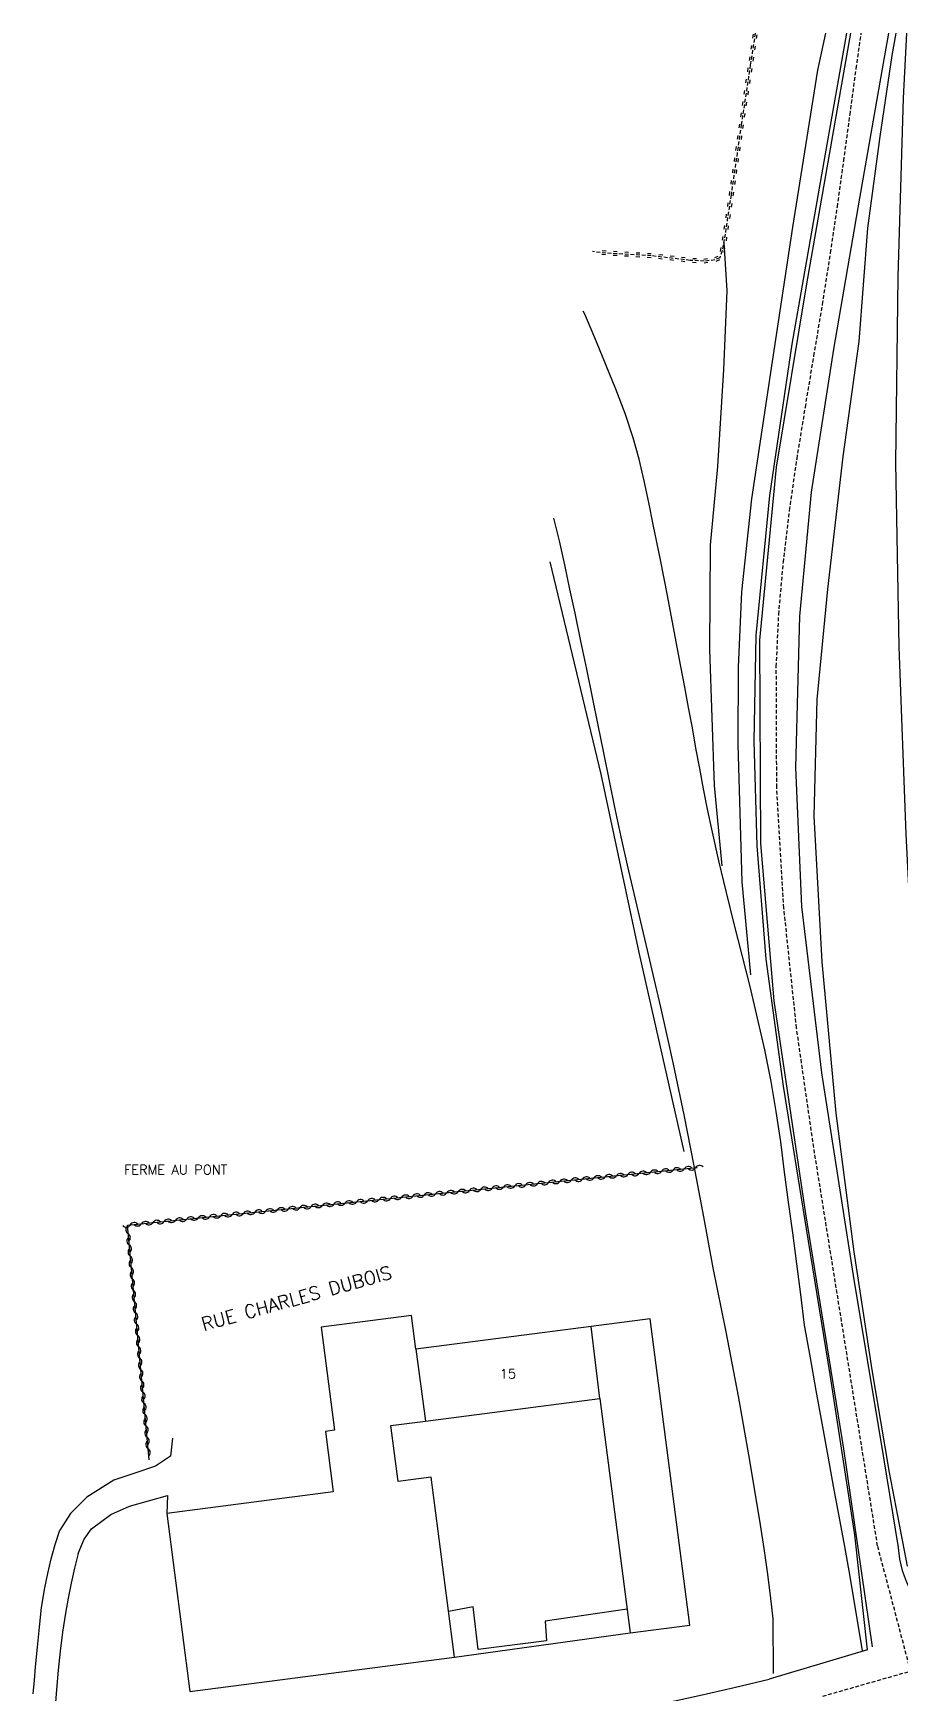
# Model space of a CAD drawing. Header units: millimetres. Extents: x 164000 to 165000, y 151998 to 153000.
# Drawn here: x 164530.4 to 164645, y 152780.8 to 153000 of the extents above; entities that cross this region are included whole.
import ezdxf
from ezdxf.enums import TextEntityAlignment as Align

# ---------------------------------------------------------------- set-up
doc = ezdxf.new("R2010")
doc.units = ezdxf.units.MM
doc.linetypes.add('DASHED', pattern=[0.75, 0.5, -0.25])
doc.layers.get('0').update_dxf_attribs({"linetype": 'CONTINUOUS'})
for name, color, linetype in [('W0001', 6, 'DASHED'), ('W0008', 7, 'CONTINUOUS'), ('W0010', 4, 'CONTINUOUS'), ('W0017', 7, 'CONTINUOUS'), ('W0101', 7, 'CONTINUOUS'), ('W0104', 1, 'CONTINUOUS'), ('W0120', 7, 'CONTINUOUS'), ('W0211', 2, 'CONTINUOUS'), ('W0214', 2, 'CONTINUOUS'), ('W0220', 5, 'DASHED'), ('W0310', 3, 'CONTINUOUS'), ('W0330', 7, 'CONTINUOUS'), ('W0510', 5, 'CONTINUOUS'), ('W0984', 7, 'CONTINUOUS'), ('W0989', 7, 'CONTINUOUS'), ('W0991', 7, 'CONTINUOUS')]:
    doc.layers.add(name, color=color, linetype=linetype)
doc.styles.get("Standard").update_dxf_attribs({"font": 'romans.shx', "width": 0.85})

# ---------------------------------------------------------------- blocks, each defined once
blk = doc.blocks.new('t310o')
at = {"color": 0, "linetype": 'Continuous'}
for centre, start, end in [((-0.5, 0.38), 216.8699, 323.1304), ((0.5, -0.37), 36.8699, 143.1303)]:
    blk.add_arc(centre, 0.625, start, end, dxfattribs=at)
blk = doc.blocks.new('t220o')
at = {"color": 0, "linetype": 'Continuous'}
for p, q in [((-0.25, 0.25), (0.25, 0.25)), ((-0.25, -0.25), (0.25, -0.25))]:
    blk.add_line(p, q, dxfattribs=at)

msp = doc.modelspace()

# ---------------------------------------------------------------- linework, layer by layer
at = {"layer": 'W0001'}
for points in [[(164646.25, 152783.78), (164641.89, 152800.32), (164633.46, 152852.91), (164631.19, 152868.67), (164629.52, 152884.51), (164628.58, 152900.43), (164628.52, 152916.38), (164628.85, 152923.27), (164629.45, 152930.15), (164630.27, 152937.01), (164631.26, 152943.83), (164632.36, 152950.63), (164633.49, 152957.41), (164634.62, 152964.2), (164635.69, 152971), (164636.58, 152977.08), (164637.43, 152983.16), (164638.25, 152989.25), (164639.07, 152995.34), (164639.73, 153000)], [(164634.65, 152780.47), (164646.25, 152783.78)]]:
    msp.add_lwpolyline(points, dxfattribs=at)
at = {"layer": 'W0008'}
for points in [[(164641.21, 152786.98), (164637.45, 152813.11), (164632.44, 152844.12), (164628.22, 152872.25), (164626.47, 152893.04), (164626.36, 152919.86), (164628.55, 152942.73), (164632.57, 152966.9), (164637.17, 152993.26), (164638.35, 153000)], [(164643.32, 153000), (164642.63, 152996.06), (164639.48, 152978.21), (164636.07, 152958.29), (164633.13, 152939.4), (164631.6, 152923.06), (164631.07, 152903.06), (164631.85, 152884.71), (164634.47, 152862.75), (164638.77, 152835.42), (164642.33, 152814.1), (164644.61, 152800.07)], [(164530.44, 152780.77), (164530.59, 152782.56), (164530.76, 152784.35), (164531.01, 152786.95), (164531.25, 152789.56), (164531.54, 152792.16), (164531.95, 152794.75), (164532.35, 152796.68), (164532.81, 152798.59), (164533.35, 152800.49), (164533.94, 152802.36)], [(164536.38, 152799.31), (164535.89, 152797.36), (164535.44, 152795.39), (164535.04, 152793.42), (164534.69, 152791.43), (164534.31, 152788.92), (164534, 152786.4), (164533.74, 152783.88), (164533.52, 152781.35), (164533.35, 152779.06)], [(164644.61, 152800.07), (164644.8, 152798.56), (164645.15, 152797.07), (164645.65, 152795.63), (164646.29, 152794.25), (164646.72, 152793.53), (164647.22, 152792.85), (164647.79, 152792.23), (164648.43, 152791.68), (164648.93, 152791.34), (164649.47, 152791.07), (164650.03, 152790.85), (164650.59, 152790.64), (164651.31, 152790.4), (164652.04, 152790.19), (164652.78, 152790.02), (164653.53, 152789.9), (164654.09, 152789.85), (164654.65, 152789.84), (164655.21, 152789.87), (164655.77, 152789.93)], [(164546.52, 152765.86), (164553.28, 152767.24), (164560.04, 152768.62), (164566.81, 152770), (164573.57, 152771.37), (164578.01, 152772.26), (164582.45, 152773.15), (164586.89, 152774.02), (164591.34, 152774.9), (164595.78, 152775.78), (164600.22, 152776.67), (164604.65, 152777.58), (164609.08, 152778.51), (164613.72, 152779.52), (164618.35, 152780.56), (164622.97, 152781.62), (164627.58, 152782.71)]]:
    msp.add_lwpolyline(points, dxfattribs=at)
at = {"layer": 'W0010'}
msp.add_lwpolyline([(164640.57, 152786.57), (164638.89, 152801.77), (164635.64, 152822.92), (164632.52, 152842.16), (164629.47, 152860.99), (164627.2, 152877.77), (164626.01, 152892.74), (164625.6, 152906.54), (164625.86, 152920.49), (164627.66, 152938.97), (164630.63, 152958.97), (164634.98, 152983.83), (164637.82, 153000)], dxfattribs=at)
at = {"layer": 'W0017'}
for points in [[(164548.84, 152814.51), (164548.54, 152812.14), (164546.58, 152810.85), (164543.71, 152809.85), (164541.07, 152808.96), (164537.51, 152806.75), (164535.35, 152804.57), (164533.94, 152802.36)], [(164536.38, 152799.31), (164537.18, 152801.19), (164538.14, 152802.56), (164540.68, 152804.44), (164543.15, 152805.53), (164548.18, 152806.96)], [(164548.18, 152806.96), (164548.09, 152804.59)]]:
    msp.add_lwpolyline(points, dxfattribs=at)
at = {"layer": 'W0101'}
for points in [[(164604.07, 152829.28), (164580.93, 152826.29)], [(164605.24, 152819.75), (164604.07, 152829.28)], [(164580.93, 152826.29), (164582.21, 152816.77)], [(164582.21, 152816.77), (164605.24, 152819.75)]]:
    msp.add_lwpolyline(points, dxfattribs=at)
at = {"layer": 'W0104'}
for points in [[(164580.93, 152826.29), (164580.36, 152830.73), (164568.45, 152829.19), (164570.21, 152815.58), (164569, 152815.42), (164570.03, 152807.43), (164548.09, 152804.59), (164551.13, 152781.09)], [(164617.12, 152789.84), (164611.89, 152830.29), (164604.07, 152829.28)], [(164605.24, 152819.75), (164609.24, 152788.82)], [(164582.96, 152809.37), (164578.6, 152808.8), (164577.64, 152816.18), (164582.21, 152816.77)], [(164586.04, 152785.6), (164582.96, 152809.37)], [(164608.84, 152791.94), (164598, 152790.38), (164598.2, 152787.79), (164589.15, 152786.62), (164588.49, 152792.24), (164585.26, 152791.63)], [(164586.04, 152785.6), (164609.24, 152788.82)], [(164609.24, 152788.82), (164617.12, 152789.84)], [(164551.13, 152781.09), (164586.04, 152785.6)]]:
    msp.add_lwpolyline(points, dxfattribs=at)
at = {"layer": 'W0120'}
msp.add_lwpolyline([(164640.57, 152786.57), (164627.58, 152782.71)], dxfattribs=at)
at = {"layer": 'W0211'}
for points in [[(164625.16, 152875.7), (164624.03, 152887.99), (164623.49, 152906.13), (164623.54, 152916.3), (164623.98, 152926.26), (164625.3, 152938.51), (164628.02, 152956.64), (164630.71, 152974.38), (164633.99, 152995.12), (164635.04, 153000)], [(164655.14, 152799.96), (164653.38, 152811.61), (164650.89, 152831.28), (164648.71, 152850.22), (164646.72, 152873.57), (164645.68, 152894.24), (164644.74, 152918.99), (164644.31, 152943.27), (164644.61, 152967.84), (164645.33, 152991.43), (164645.74, 153000)]]:
    msp.add_lwpolyline(points, dxfattribs=at)
at = {"layer": 'W0214'}
for points in [[(164644.3, 153000), (164643.77, 152997.05), (164642.17, 152986.35), (164640.57, 152974.28), (164639.4, 152959.28), (164637.32, 152944.13), (164635.29, 152926.62), (164633.89, 152912.05), (164633.48, 152896.63), (164634.55, 152877.41), (164636.38, 152857.43), (164638.77, 152839.11), (164641.13, 152823.55), (164643.42, 152809.98), (164644.51, 152804.29), (164645.81, 152797.63)], [(164621.59, 152972.39), (164621.97, 152966.01), (164621.54, 152955.62), (164620.77, 152942.81), (164619.78, 152932.41), (164619.71, 152918.66), (164620.32, 152900.67), (164621.34, 152890.1)]]:
    msp.add_lwpolyline(points, dxfattribs=at)
at = {"layer": 'W0220'}
msp.add_lwpolyline([(164625.74, 153000), (164625.09, 152995.8), (164623.9, 152987.95), (164622.55, 152978.65), (164621.66, 152972.78), (164621.38, 152971.25), (164621.05, 152970.36), (164620.42, 152970.08), (164619.02, 152969.9), (164617.14, 152970.01), (164612, 152970.62), (164606.03, 152970.97), (164604.28, 152971.17)], dxfattribs=at)
at = {"layer": 'W0310'}
msp.add_lwpolyline([(164545.74, 152811.66), (164542.87, 152842.64), (164587.45, 152847.17), (164618.08, 152850.24)], dxfattribs=at)
at = {"layer": 'W0330'}
msp.add_lwpolyline([(164616.38, 152852.38), (164610.43, 152878.66), (164605.4, 152902.19), (164598.65, 152930.2)], dxfattribs=at)
at = {"layer": 'W0510'}
for points in [[(164632.26, 152829.45), (164631.76, 152833.51), (164631.24, 152837.56), (164630.7, 152841.62), (164630.15, 152845.67), (164629.62, 152849.66), (164629.1, 152853.65), (164628.52, 152857.63), (164627.84, 152861.6), (164626.99, 152865.8), (164626.06, 152869.97), (164625.05, 152874.13), (164624.01, 152878.27), (164622.96, 152882.42), (164621.93, 152886.57), (164620.94, 152890.72), (164620.01, 152894.9), (164619.46, 152897.57), (164618.93, 152900.26), (164618.42, 152902.94), (164617.92, 152905.63), (164617.44, 152908.32), (164616.95, 152911), (164616.45, 152913.69), (164615.94, 152916.38), (164615.05, 152921.08), (164614.16, 152925.78), (164613.25, 152930.47), (164612.28, 152935.16), (164611.68, 152938.03), (164611.07, 152940.9), (164610.4, 152943.77), (164609.61, 152946.6), (164608.55, 152949.81), (164607.35, 152952.99), (164606.08, 152956.13), (164604.79, 152959.25), (164603.23, 152962.9), (164603.04, 152963.31)], [(164599.13, 152936), (164599.87, 152932.98), (164600.57, 152929.8), (164601.24, 152926.61), (164601.91, 152923.42), (164602.69, 152919.73), (164603.45, 152916.05), (164604.2, 152912.36), (164604.95, 152908.67), (164605.7, 152904.98), (164606.45, 152901.3), (164607.22, 152897.61), (164608.01, 152893.93), (164608.85, 152890.17), (164609.71, 152886.42), (164610.59, 152882.67), (164611.48, 152878.93), (164612.36, 152875.18), (164613.23, 152871.43), (164614.08, 152867.68), (164614.9, 152863.92), (164616.3, 152857.21), (164617.64, 152850.49), (164618.93, 152843.76), (164620.16, 152837.02)], [(164620.16, 152837.02), (164621.87, 152828.56), (164623.48, 152820.08), (164624.98, 152811.58), (164626.39, 152803.07), (164626.86, 152799.97), (164627.3, 152796.88), (164627.7, 152793.77), (164628.07, 152790.66)], [(164638.28, 152796.26), (164637.55, 152800.23), (164636.82, 152804.21), (164636.09, 152808.19), (164635.36, 152812.17), (164634.58, 152816.49), (164633.8, 152820.81), (164633.03, 152825.13), (164632.26, 152829.45)], [(164639.91, 152786.47), (164638.28, 152796.26)], [(164628.07, 152790.66), (164628.12, 152783.47)]]:
    msp.add_lwpolyline(points, dxfattribs=at)

# ---------------------------------------------------------------- block references
at = {"layer": 'W0220'}
for p, rotation in [((164625.67, 152999.57), 261.2766199438635), ((164625.22, 152996.61), 261.2766199438635), ((164625.44, 152998.09), 261.2766199438635), ((164624.99, 152995.13), 261.3513968973611), ((164624.54, 152992.16), 261.3513968973611), ((164624.76, 152993.64), 261.3513968973611), ((164624.31, 152990.68), 261.3513968973611), ((164623.86, 152987.71), 261.7603449607284), ((164624.09, 152989.19), 261.3513968973611), ((164623.65, 152986.23), 261.7603449607284), ((164623.22, 152983.26), 261.7603449607284), ((164623.43, 152984.74), 261.7603449607284), ((164623, 152981.77), 261.7603449607284), ((164622.57, 152978.8), 261.7603449607284), ((164622.79, 152980.29), 261.7603449607284), ((164622.35, 152977.32), 261.3843584637202), ((164622.13, 152975.84), 261.3843584637202), ((164621.68, 152972.87), 261.3843584637202), ((164621.9, 152974.35), 261.3843584637202), ((164605.77, 152971), 173.6305640685628), ((164607.27, 152970.9), 176.5906625968211), ((164608.76, 152970.81), 176.5906625968211), ((164610.26, 152970.72), 176.5906625968211), ((164611.76, 152970.63), 176.5906625968211), ((164613.25, 152970.47), 173.2243473181232), ((164614.74, 152970.29), 173.2243473181232), ((164616.23, 152970.11), 173.2243473181232), ((164620.68, 152970.2), 203.7495519053493), ((164621.41, 152971.4), 259.6111185594407), ((164617.72, 152969.97), 176.9059238794357), ((164619.22, 152969.93), 187.2532004793592)]:
    msp.add_blockref('t220o', p, dxfattribs=dict(at, rotation=rotation))
at = {"layer": 'W0310'}
for p, rotation in [((164610.41, 152849.47), 5.734131845901159), ((164611.9, 152849.62), 5.734131845901159), ((164613.39, 152849.77), 5.734131845901159), ((164614.89, 152849.92), 5.734131845901159), ((164616.38, 152850.07), 5.734131845901159), ((164617.87, 152850.22), 5.734131845901159), ((164588.02, 152847.22), 5.734131845901159), ((164589.51, 152847.37), 5.734131845901159), ((164591.01, 152847.52), 5.734131845901159), ((164592.5, 152847.67), 5.734131845901159), ((164593.99, 152847.82), 5.734131845901159), ((164595.48, 152847.97), 5.734131845901159), ((164596.98, 152848.12), 5.734131845901159), ((164598.47, 152848.27), 5.734131845901159), ((164599.96, 152848.42), 5.734131845901159), ((164601.45, 152848.57), 5.734131845901159), ((164602.95, 152848.72), 5.734131845901159), ((164604.44, 152848.87), 5.734131845901159), ((164605.93, 152849.02), 5.734131845901159), ((164607.42, 152849.17), 5.734131845901159), ((164608.92, 152849.32), 5.734131845901159), ((164567.13, 152845.1), 5.794671117158616), ((164568.62, 152845.25), 5.794671117158616), ((164570.11, 152845.41), 5.794671117158616), ((164571.61, 152845.56), 5.794671117158616), ((164573.1, 152845.71), 5.794671117158616), ((164574.59, 152845.86), 5.794671117158616), ((164576.08, 152846.01), 5.794671117158616), ((164577.58, 152846.16), 5.794671117158616), ((164579.07, 152846.32), 5.794671117158616), ((164580.56, 152846.47), 5.794671117158616), ((164582.05, 152846.62), 5.794671117158616), ((164583.55, 152846.77), 5.794671117158616), ((164585.04, 152846.92), 5.794671117158616), ((164586.53, 152847.07), 5.794671117158616), ((164544.74, 152842.83), 5.794671117158616), ((164546.24, 152842.98), 5.794671117158616), ((164547.73, 152843.13), 5.794671117158616), ((164549.22, 152843.29), 5.794671117158616), ((164550.71, 152843.44), 5.794671117158616), ((164552.21, 152843.59), 5.794671117158616), ((164553.7, 152843.74), 5.794671117158616), ((164555.19, 152843.89), 5.794671117158616), ((164556.68, 152844.04), 5.794671117158616), ((164558.18, 152844.19), 5.794671117158616), ((164559.67, 152844.35), 5.794671117158616), ((164561.16, 152844.5), 5.794671117158616), ((164562.65, 152844.65), 5.794671117158616), ((164564.14, 152844.8), 5.794671117158616), ((164565.64, 152844.95), 5.794671117158616), ((164543.25, 152842.68), 5.794671117158616), ((164542.97, 152841.53), 95.29612285542518), ((164543.11, 152840.04), 95.29612285542518), ((164543.25, 152838.54), 95.29612285542518), ((164543.39, 152837.05), 95.29612285542518), ((164543.53, 152835.56), 95.29612285542518), ((164543.67, 152834.06), 95.29612285542518), ((164543.8, 152832.57), 95.29612285542518), ((164543.94, 152831.08), 95.29612285542518), ((164544.08, 152829.58), 95.29612285542518), ((164544.22, 152828.09), 95.29612285542518), ((164544.36, 152826.59), 95.29612285542518), ((164544.5, 152825.1), 95.29612285542518), ((164544.63, 152823.61), 95.29612285542518), ((164544.77, 152822.11), 95.29612285542518), ((164544.91, 152820.62), 95.29612285542518), ((164545.05, 152819.13), 95.29612285542518), ((164545.19, 152817.63), 95.29612285542518), ((164545.33, 152816.14), 95.29612285542518), ((164545.47, 152814.65), 95.29612285542518), ((164545.6, 152813.15), 95.29612285542518)]:
    msp.add_blockref('t310o', p, dxfattribs=dict(at, rotation=rotation))

# ---------------------------------------------------------------- texts
at = {"layer": 'W0984'}
msp.add_text('FERME AU PONT  ', height=1.25, dxfattribs=at).set_placement((164550.09, 152849.97), align=Align.MIDDLE_CENTER)
at = {"layer": 'W0989'}
msp.add_text('RUE CHARLES DUBOIS  ', height=1.75, rotation=15.5556, dxfattribs=at).set_placement((164552.92, 152828.67))
at = {"layer": 'W0991'}
msp.add_text('15', height=1.25, dxfattribs=at).set_placement((164593.1, 152823.03), align=Align.MIDDLE_CENTER)

doc.saveas('drawing.dxf')
